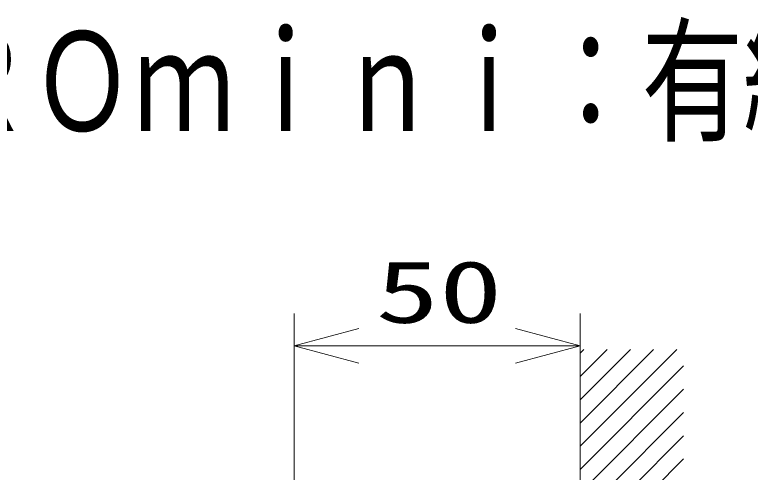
# Model space of a CAD drawing. Units: millimetres on the paper. Extents: x -62 to 64, y -59 to 59.
# Drawn here: x 1.24 to 29.72, y 41.73 to 59.43 of the extents above; entities that cross this region are included whole.
import ezdxf
from ezdxf.enums import TextEntityAlignment as Align

# ---------------------------------------------------------------- set-up
doc = ezdxf.new("R2010")
doc.units = ezdxf.units.MM
doc.layers.add('0-0_MOJI1', color=7, linetype='Continuous')
for name, color, linetype, lineweight in [('0-3_GAIKEI', 4, 'Continuous', 9), ('0-4_SUNPO', 7, 'Continuous', 9), ('0-5_0', 7, 'Continuous', 9)]:
    doc.layers.add(name, color=color, linetype=linetype, lineweight=lineweight)
doc.styles.add('ＭＳ ゴシック', font='')
doc.styles.get('ＭＳ ゴシック').set_extended_font_data('MS Gothic')

# ---------------------------------------------------------------- blocks, each defined once
blk = doc.blocks.new('_Open30')
at = {"layer": '0-5_0'}
blk.add_line((0, 0), (-1, 0), dxfattribs=at)
blk.add_lwpolyline([(-1, 0.2679), (0, 0), (-1, -0.2679)], dxfattribs=at)

msp = doc.modelspace()

# ---------------------------------------------------------------- linework, layer by layer
at = {"layer": '0-3_GAIKEI', "color": 134}
for p, q in [((23.13, 46.478), (23.13, 12.481)), ((23.277, 46.478), (23.13, 46.331)), ((24.178, 46.478), (23.13, 45.431)), ((25.078, 46.478), (23.13, 44.53)), ((25.978, 46.478), (23.13, 43.63)), ((26.878, 46.478), (23.13, 42.73)), ((27.139, 45.839), (23.13, 41.83)), ((27.139, 44.939), (23.13, 40.93)), ((27.139, 44.039), (23.13, 40.03)), ((27.139, 43.139), (23.13, 39.129)), ((27.139, 42.239), (23.13, 38.229))]:
    msp.add_line(p, q, dxfattribs=at)
at = {"layer": '0-4_SUNPO'}
for p, q in [((12.064, 29.828), (12.064, 47.87)), ((23.13, 43.218), (23.13, 47.87)), ((14.564, 46.62), (20.63, 46.62))]:
    msp.add_line(p, q, dxfattribs=at)

# ---------------------------------------------------------------- block references
at = {"layer": '0-4_SUNPO', "xscale": 2.5, "yscale": 2.5, "rotation": 180}
msp.add_blockref('_Open30', (12.064, 46.62), dxfattribs=at)
at = {"layer": '0-4_SUNPO', "xscale": 2.5, "yscale": 2.5}
msp.add_blockref('_Open30', (23.13, 46.62), dxfattribs=at)

# ---------------------------------------------------------------- texts
at = {"layer": '0-0_MOJI1', "style": 'ＭＳ ゴシック', "width": 0.75}
msp.add_text('屋内ＦＨＤ ｉ－ＰＲＯｍｉｎｉ：有線（壁付金具付）', height=3.848, dxfattribs=at).set_placement((-35.5, 53.778), align=Align.BOTTOM_LEFT)
at = {"layer": '0-4_SUNPO', "style": 'ＭＳ ゴシック', "width": 1.5}
msp.add_text('50', height=2.405, dxfattribs=at).set_placement((15.216, 46.783), align=Align.BOTTOM_LEFT)

doc.saveas('drawing.dxf')
